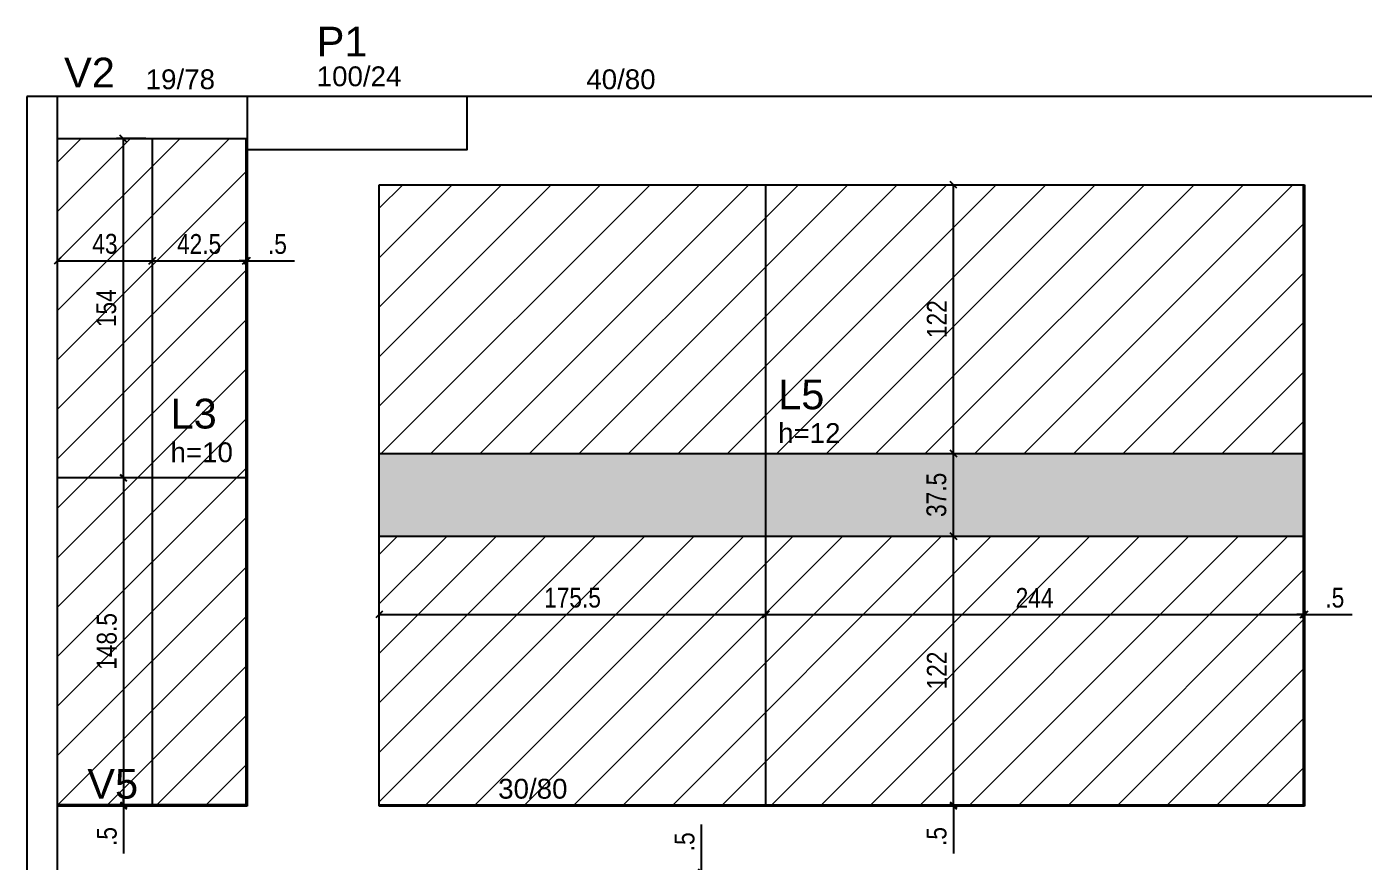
# Model space of a CAD drawing. Extents: x 3157 to 7449, y -544 to 2203.
# Drawn here: x 4170 to 4777, y 1184 to 1563 of the extents above; entities that cross this region are included whole.
import ezdxf

# ---------------------------------------------------------------- set-up
doc = ezdxf.new("R2010")
doc.units = 0
for name, color, linetype in [('COTA', 241, 'Continuous'), ('ES-VIGA', 3, 'Continuous'), ('L-D', 2, 'Continuous'), ('L-N', 4, 'Continuous'), ('P-D', 2, 'Continuous'), ('Painéis', 200, 'Continuous'), ('PIL-N', 4, 'Continuous'), ('Pilares', 5, 'Continuous'), ('VIG-D', 2, 'Continuous'), ('VIG-N', 4, 'Continuous')]:
    doc.layers.add(name, color=color, linetype=linetype)
doc.layers.add('Hachura', color=251, linetype='Continuous', lineweight=9)
doc.layers.add('REAPROVEITAMENTO', color=251, linetype='Continuous', lineweight=9)
doc.styles.add('COTA TECNICA-50', font='techl___.ttf', dxfattribs={"height": 9})
doc.styles.add('TQS_ARIAL', font='arial.ttf')
doc.dimstyles.new('COTA PAINEL-50', dxfattribs={"dimtxt": 9, "dimasz": 3, "dimexe": 3, "dimexo": 3, "dimgap": 3, "dimtad": 1, "dimdec": 1, "dimzin": 12, "dimdsep": 46, "dimtxsty": 'COTA TECNICA-50', "dimblk1": 'OBLIQUE', "dimblk2": 'OBLIQUE', "dimsah": 1, "dimcen": 0.9, "dimclrd": 4, "dimclre": 4, "dimclrt": 240, "dimadec": 1, "dimazin": 3, "dimtfac": 1, "dimtdec": 1, "dimtmove": 0, "dimatfit": 3, "dimfxl": 1, "dimtolj": 1, "dimtzin": 12, "dimarcsym": 0})

# ---------------------------------------------------------------- blocks, each defined once
blk = doc.blocks.new('_Oblique')
at = {"color": 0, "linetype": 'ByBlock', "lineweight": -2}
blk.add_line((-0.5, -0.5), (0.5, 0.5), dxfattribs=at)
blk = doc.blocks.new('*D34')
at = {"layer": 'COTA', "color": 4, "lineweight": -2, "transparency": 16777216}
blk.add_line((4591.12, 1209.38), (4591.12, 1331.38), dxfattribs=at)
at = {"layer": 'Defpoints', "color": 0, "transparency": 16777216}
for p in [(4591.12, 1331.38), (4591.12, 1331.38), (4591.12, 1209.38)]:
    blk.add_point(p, dxfattribs=at)
at = {"layer": 'COTA', "color": 4, "lineweight": -2, "transparency": 16777216, "xscale": 3, "yscale": 3, "zscale": 3}
for p, rotation in [((4591.12, 1331.38), 90), ((4591.12, 1209.38), 270)]:
    blk.add_blockref('_Oblique', p, dxfattribs=dict(at, rotation=rotation))
at = {"layer": 'COTA', "color": 240, "transparency": 16777216, "insert": (4583.57, 1270.38), "char_height": 9, "attachment_point": 5, "rotation": 90, "style": 'COTA TECNICA-50'}
blk.add_mtext('\\A1;122', dxfattribs=at)
blk = doc.blocks.new('*D35')
at = {"layer": 'COTA', "color": 4, "lineweight": -2, "transparency": 16777216}
blk.add_line((4591.12, 1331.38), (4591.12, 1368.88), dxfattribs=at)
at = {"layer": 'Defpoints', "color": 0, "transparency": 16777216}
for p in [(4591.12, 1368.88), (4591.12, 1368.88), (4591.12, 1331.38)]:
    blk.add_point(p, dxfattribs=at)
at = {"layer": 'COTA', "color": 4, "lineweight": -2, "transparency": 16777216, "xscale": 3, "yscale": 3, "zscale": 3}
for p, rotation in [((4591.12, 1368.88), 90), ((4591.12, 1331.38), 270)]:
    blk.add_blockref('_Oblique', p, dxfattribs=dict(at, rotation=rotation))
at = {"layer": 'COTA', "color": 240, "transparency": 16777216, "insert": (4583.42, 1350.13), "char_height": 9, "attachment_point": 5, "rotation": 90, "style": 'COTA TECNICA-50'}
blk.add_mtext('\\A1;37.5', dxfattribs=at)
blk = doc.blocks.new('*D36')
at = {"layer": 'COTA', "color": 4, "lineweight": -2, "transparency": 16777216}
blk.add_line((4591.12, 1368.88), (4591.12, 1490.88), dxfattribs=at)
at = {"layer": 'Defpoints', "color": 0, "transparency": 16777216}
for p in [(4591.12, 1490.88), (4591.12, 1490.88), (4591.12, 1368.88)]:
    blk.add_point(p, dxfattribs=at)
at = {"layer": 'COTA', "color": 4, "lineweight": -2, "transparency": 16777216, "xscale": 3, "yscale": 3, "zscale": 3}
for p, rotation in [((4591.12, 1490.88), 90), ((4591.12, 1368.88), 270)]:
    blk.add_blockref('_Oblique', p, dxfattribs=dict(at, rotation=rotation))
at = {"layer": 'COTA', "color": 240, "transparency": 16777216, "insert": (4583.57, 1429.88), "char_height": 9, "attachment_point": 5, "rotation": 90, "style": 'COTA TECNICA-50'}
blk.add_mtext('\\A1;122', dxfattribs=at)
blk = doc.blocks.new('*D37')
at = {"layer": 'COTA', "color": 4, "lineweight": -2, "transparency": 16777216}
for p, q in [((4591.12, 1209.38), (4591.12, 1212.38)), ((4591.12, 1209.38), (4591.12, 1208.88)), ((4591.12, 1208.88), (4591.12, 1187.28))]:
    blk.add_line(p, q, dxfattribs=at)
at = {"layer": 'Defpoints', "color": 0, "transparency": 16777216}
for p in [(4591.12, 1209.38), (4591.12, 1208.88), (4591.12, 1208.88)]:
    blk.add_point(p, dxfattribs=at)
at = {"layer": 'COTA', "color": 4, "lineweight": -2, "transparency": 16777216, "xscale": 3, "yscale": 3, "zscale": 3}
for p, rotation in [((4591.12, 1209.38), 270), ((4591.12, 1208.88), 90)]:
    blk.add_blockref('_Oblique', p, dxfattribs=dict(at, rotation=rotation))
at = {"layer": 'COTA', "color": 240, "transparency": 16777216, "insert": (4583.52, 1195.08), "char_height": 9, "attachment_point": 5, "rotation": 90, "style": 'COTA TECNICA-50'}
blk.add_mtext('\\A1;.5', dxfattribs=at)
blk = doc.blocks.new('*D164')
at = {"layer": 'COTA', "color": 4, "lineweight": -2, "transparency": 16777216}
for p, q in [((4505.96, 1291.39), (4505.96, 1298.82)), ((4330.46, 1295.82), (4505.96, 1295.82))]:
    blk.add_line(p, q, dxfattribs=at)
at = {"layer": 'Defpoints', "color": 0, "transparency": 16777216}
for p in [(4330.46, 1295.82), (4505.96, 1295.82), (4505.96, 1288.39)]:
    blk.add_point(p, dxfattribs=at)
at = {"layer": 'COTA', "color": 4, "lineweight": -2, "transparency": 16777216, "xscale": 3, "yscale": 3, "zscale": 3, "rotation": 180}
blk.add_blockref('_Oblique', (4330.46, 1295.82), dxfattribs=at)
at = {"layer": 'COTA', "color": 4, "lineweight": -2, "transparency": 16777216, "xscale": 3, "yscale": 3, "zscale": 3}
blk.add_blockref('_Oblique', (4505.96, 1295.82), dxfattribs=at)
at = {"layer": 'COTA', "color": 240, "transparency": 16777216, "insert": (4418.21, 1303.42), "char_height": 9, "attachment_point": 5, "style": 'COTA TECNICA-50'}
blk.add_mtext('\\A1;175.5', dxfattribs=at)
blk = doc.blocks.new('*D165')
at = {"layer": 'COTA', "color": 4, "lineweight": -2, "transparency": 16777216}
for p, q in [((4749.96, 1291.39), (4749.96, 1298.82)), ((4505.96, 1295.82), (4749.96, 1295.82))]:
    blk.add_line(p, q, dxfattribs=at)
at = {"layer": 'Defpoints', "color": 0, "transparency": 16777216}
for p in [(4505.96, 1295.82), (4749.96, 1295.82), (4749.96, 1288.39)]:
    blk.add_point(p, dxfattribs=at)
at = {"layer": 'COTA', "color": 4, "lineweight": -2, "transparency": 16777216, "xscale": 3, "yscale": 3, "zscale": 3, "rotation": 180}
blk.add_blockref('_Oblique', (4505.96, 1295.82), dxfattribs=at)
at = {"layer": 'COTA', "color": 4, "lineweight": -2, "transparency": 16777216, "xscale": 3, "yscale": 3, "zscale": 3}
blk.add_blockref('_Oblique', (4749.96, 1295.82), dxfattribs=at)
at = {"layer": 'COTA', "color": 240, "transparency": 16777216, "insert": (4627.96, 1303.39), "char_height": 9, "attachment_point": 5, "style": 'COTA TECNICA-50'}
blk.add_mtext('\\A1;244', dxfattribs=at)
blk = doc.blocks.new('*D38')
at = {"layer": 'COTA', "color": 4, "lineweight": -2, "transparency": 16777216}
for p, q in [((4749.96, 1295.82), (4746.96, 1295.82)), ((4749.96, 1295.82), (4750.46, 1295.82)), ((4750.46, 1295.82), (4772.05, 1295.82))]:
    blk.add_line(p, q, dxfattribs=at)
at = {"layer": 'Defpoints', "color": 0, "transparency": 16777216}
for p in [(4749.96, 1295.82), (4750.46, 1295.82), (4750.46, 1295.82)]:
    blk.add_point(p, dxfattribs=at)
at = {"layer": 'COTA', "color": 4, "lineweight": -2, "transparency": 16777216, "xscale": 3, "yscale": 3, "zscale": 3}
blk.add_blockref('_Oblique', (4749.96, 1295.82), dxfattribs=at)
at = {"layer": 'COTA', "color": 4, "lineweight": -2, "transparency": 16777216, "xscale": 3, "yscale": 3, "zscale": 3, "rotation": 180}
blk.add_blockref('_Oblique', (4750.46, 1295.82), dxfattribs=at)
at = {"layer": 'COTA', "color": 240, "transparency": 16777216, "insert": (4764.25, 1303.42), "char_height": 9, "attachment_point": 5, "style": 'COTA TECNICA-50'}
blk.add_mtext('\\A1;.5', dxfattribs=at)
blk = doc.blocks.new('*D128')
at = {"layer": 'COTA', "color": 4, "lineweight": -2, "transparency": 16777216}
for p, q in [((4476.69, 1178.88), (4476.69, 1200.47)), ((4476.69, 1178.38), (4476.69, 1178.88)), ((4476.69, 1178.38), (4476.69, 1175.38))]:
    blk.add_line(p, q, dxfattribs=at)
at = {"layer": 'Defpoints', "color": 0, "transparency": 16777216}
for p in [(4476.69, 1178.88), (4476.69, 1178.88), (4476.69, 1178.38)]:
    blk.add_point(p, dxfattribs=at)
at = {"layer": 'COTA', "color": 4, "lineweight": -2, "transparency": 16777216, "xscale": 3, "yscale": 3, "zscale": 3}
for p, rotation in [((4476.69, 1178.88), 270), ((4476.69, 1178.38), 90)]:
    blk.add_blockref('_Oblique', p, dxfattribs=dict(at, rotation=rotation))
at = {"layer": 'COTA', "color": 240, "transparency": 16777216, "insert": (4469.09, 1192.67), "char_height": 9, "attachment_point": 5, "rotation": 90, "style": 'COTA TECNICA-50'}
blk.add_mtext('\\A1;.5', dxfattribs=at)
blk = doc.blocks.new('*D207')
at = {"layer": 'COTA', "color": 4, "lineweight": -2, "transparency": 16777216}
for p, q in [((4224.45, 1511.88), (4211.2, 1511.88)), ((4214.2, 1511.88), (4214.2, 1357.83)), ((4224.2, 1357.83), (4211.2, 1357.83))]:
    blk.add_line(p, q, dxfattribs=at)
at = {"layer": 'Defpoints', "color": 0, "transparency": 16777216}
for p in [(4227.45, 1511.88), (4214.2, 1357.83), (4227.2, 1357.83)]:
    blk.add_point(p, dxfattribs=at)
at = {"layer": 'COTA', "color": 4, "lineweight": -2, "transparency": 16777216, "xscale": 3, "yscale": 3, "zscale": 3}
for p, rotation in [((4214.2, 1511.88), 90), ((4214.2, 1357.83), 270)]:
    blk.add_blockref('_Oblique', p, dxfattribs=dict(at, rotation=rotation))
at = {"layer": 'COTA', "color": 240, "transparency": 16777216, "insert": (4206.6, 1434.85), "char_height": 9, "attachment_point": 5, "rotation": 90, "style": 'COTA TECNICA-50'}
blk.add_mtext('\\A1;154', dxfattribs=at)
blk = doc.blocks.new('*D208')
at = {"layer": 'COTA', "color": 4, "lineweight": -2, "transparency": 16777216}
for p, q in [((4224.45, 1357.83), (4211.45, 1357.83)), ((4214.45, 1357.83), (4214.45, 1209.38)), ((4224.46, 1209.38), (4211.45, 1209.38))]:
    blk.add_line(p, q, dxfattribs=at)
at = {"layer": 'Defpoints', "color": 0, "transparency": 16777216}
for p in [(4227.45, 1357.83), (4214.45, 1209.38), (4227.46, 1209.38)]:
    blk.add_point(p, dxfattribs=at)
at = {"layer": 'COTA', "color": 4, "lineweight": -2, "transparency": 16777216, "xscale": 3, "yscale": 3, "zscale": 3}
for p, rotation in [((4214.45, 1357.83), 90), ((4214.45, 1209.38), 270)]:
    blk.add_blockref('_Oblique', p, dxfattribs=dict(at, rotation=rotation))
at = {"layer": 'COTA', "color": 240, "transparency": 16777216, "insert": (4206.83, 1283.6), "char_height": 9, "attachment_point": 5, "rotation": 90, "style": 'COTA TECNICA-50'}
blk.add_mtext('\\A1;148.5', dxfattribs=at)
blk = doc.blocks.new('*D209')
at = {"layer": 'COTA', "color": 4, "lineweight": -2, "transparency": 16777216}
for p, q in [((4184.46, 1456.35), (4227.45, 1456.35)), ((4227.45, 1454.43), (4227.45, 1453.35))]:
    blk.add_line(p, q, dxfattribs=at)
at = {"layer": 'Defpoints', "color": 0, "transparency": 16777216}
for p in [(4184.46, 1456.35), (4227.45, 1457.43), (4227.45, 1456.35)]:
    blk.add_point(p, dxfattribs=at)
at = {"layer": 'COTA', "color": 4, "lineweight": -2, "transparency": 16777216, "xscale": 3, "yscale": 3, "zscale": 3, "rotation": 180}
blk.add_blockref('_Oblique', (4184.46, 1456.35), dxfattribs=at)
at = {"layer": 'COTA', "color": 4, "lineweight": -2, "transparency": 16777216, "xscale": 3, "yscale": 3, "zscale": 3}
blk.add_blockref('_Oblique', (4227.45, 1456.35), dxfattribs=at)
at = {"layer": 'COTA', "color": 240, "transparency": 16777216, "insert": (4205.95, 1464.04), "char_height": 9, "attachment_point": 5, "style": 'COTA TECNICA-50'}
blk.add_mtext('\\A1;43', dxfattribs=at)
blk = doc.blocks.new('*D129')
at = {"layer": 'COTA', "color": 4, "lineweight": -2, "transparency": 16777216}
blk.add_line((4227.45, 1456.35), (4269.95, 1456.35), dxfattribs=at)
at = {"layer": 'Defpoints', "color": 0, "transparency": 16777216}
for p in [(4227.45, 1456.35), (4269.95, 1456.35), (4269.95, 1456.35)]:
    blk.add_point(p, dxfattribs=at)
at = {"layer": 'COTA', "color": 4, "lineweight": -2, "transparency": 16777216, "xscale": 3, "yscale": 3, "zscale": 3, "rotation": 180}
blk.add_blockref('_Oblique', (4227.45, 1456.35), dxfattribs=at)
at = {"layer": 'COTA', "color": 4, "lineweight": -2, "transparency": 16777216, "xscale": 3, "yscale": 3, "zscale": 3}
blk.add_blockref('_Oblique', (4269.95, 1456.35), dxfattribs=at)
at = {"layer": 'COTA', "color": 240, "transparency": 16777216, "insert": (4248.7, 1463.94), "char_height": 9, "attachment_point": 5, "style": 'COTA TECNICA-50'}
blk.add_mtext('\\A1;42.5', dxfattribs=at)
blk = doc.blocks.new('*D130')
at = {"layer": 'COTA', "color": 4, "lineweight": -2, "transparency": 16777216}
for p, q in [((4224.46, 1209.38), (4211.45, 1209.38)), ((4224.46, 1208.88), (4211.45, 1208.88)), ((4214.45, 1209.38), (4214.45, 1212.38)), ((4214.45, 1209.38), (4214.45, 1208.88)), ((4214.45, 1208.88), (4214.45, 1187.28))]:
    blk.add_line(p, q, dxfattribs=at)
at = {"layer": 'Defpoints', "color": 0, "transparency": 16777216}
for p in [(4214.45, 1208.88), (4227.46, 1209.38), (4227.46, 1208.88)]:
    blk.add_point(p, dxfattribs=at)
at = {"layer": 'COTA', "color": 4, "lineweight": -2, "transparency": 16777216, "xscale": 3, "yscale": 3, "zscale": 3}
for p, rotation in [((4214.45, 1209.38), 270), ((4214.45, 1208.88), 90)]:
    blk.add_blockref('_Oblique', p, dxfattribs=dict(at, rotation=rotation))
at = {"layer": 'COTA', "color": 240, "transparency": 16777216, "insert": (4206.85, 1195.08), "char_height": 9, "attachment_point": 5, "rotation": 90, "style": 'COTA TECNICA-50'}
blk.add_mtext('\\A1;.5', dxfattribs=at)
blk = doc.blocks.new('*D131')
at = {"layer": 'COTA', "color": 4, "lineweight": -2, "transparency": 16777216}
for p, q in [((4269.95, 1456.35), (4266.95, 1456.35)), ((4269.95, 1456.35), (4270.45, 1456.35)), ((4270.45, 1456.35), (4292.05, 1456.35))]:
    blk.add_line(p, q, dxfattribs=at)
at = {"layer": 'Defpoints', "color": 0, "transparency": 16777216}
for p in [(4269.95, 1456.35), (4270.45, 1456.35), (4270.45, 1456.35)]:
    blk.add_point(p, dxfattribs=at)
at = {"layer": 'COTA', "color": 4, "lineweight": -2, "transparency": 16777216, "xscale": 3, "yscale": 3, "zscale": 3}
blk.add_blockref('_Oblique', (4269.95, 1456.35), dxfattribs=at)
at = {"layer": 'COTA', "color": 4, "lineweight": -2, "transparency": 16777216, "xscale": 3, "yscale": 3, "zscale": 3, "rotation": 180}
blk.add_blockref('_Oblique', (4270.45, 1456.35), dxfattribs=at)
at = {"layer": 'COTA', "color": 240, "transparency": 16777216, "insert": (4284.25, 1463.94), "char_height": 9, "attachment_point": 5, "style": 'COTA TECNICA-50'}
blk.add_mtext('\\A1;.5', dxfattribs=at)

msp = doc.modelspace()

# ---------------------------------------------------------------- hatches: boundary and pattern name
at = {"layer": 'Hachura', "linetype": 'ByBlock'}
h = msp.add_hatch(color=256, dxfattribs=at)
h.dxf.hatch_style = 1
h.paths.add_polyline_path([(4330.46, 1368.88), (4330.46, 1331.38), (4749.96, 1331.38), (4749.96, 1368.88)])
at = {"layer": 'REAPROVEITAMENTO', "linetype": 'ByBlock'}
h = msp.add_hatch(dxfattribs=at)
h.set_pattern_fill('ANSI31', color=256, scale=5, style=2)
h.set_pattern_definition([(45, (-1439.464, -1563.347), (-11.22532, 11.22532), [])])
h.paths.add_polyline_path([(4184.46, 1208.88), (4270.46, 1208.88), (4270.46, 1511.88), (4184.46, 1511.88)])
h = msp.add_hatch(dxfattribs=at)
h.set_pattern_fill('ANSI31', color=256, scale=5, style=2)
h.set_pattern_definition([(45, (-1293.464, -1584.347), (-11.22532, 11.22532), [])])
h.paths.add_polyline_path([(4749.96, 1331.38), (4330.46, 1331.38), (4330.46, 1208.88), (4750.46, 1208.88), (4750.46, 1490.88), (4330.46, 1490.88), (4330.46, 1368.88), (4749.96, 1368.88)])

# ---------------------------------------------------------------- linework, layer by layer
at = {"layer": 'ES-VIGA'}
for points in [[(4270.46, 1530.88), (4170.46, 1530.88)], [(4170.46, 1530.88), (4170.46, 1193.88)], [(4184.46, 1178.88), (4184.46, 1530.88)], [(4775.46, 1530.88), (4370.46, 1530.88)], [(4885.46, 1530.88), (4775.46, 1530.88)], [(4184.46, 1511.88), (4270.46, 1511.88)], [(4270.46, 1506.88), (4270.46, 1208.88)], [(4330.46, 1490.88), (4750.46, 1490.88)], [(4330.46, 1208.88), (4330.46, 1490.88)], [(4750.46, 1490.88), (4750.46, 1363.88)], [(4750.46, 1363.88), (4750.46, 1208.88)], [(4270.46, 1208.88), (4184.46, 1208.88)], [(4750.46, 1208.88), (4330.46, 1208.88)], [(4170.46, 1193.88), (4170.46, 863.88)]]:
    msp.add_lwpolyline(points, dxfattribs=at)
at = {"layer": 'Painéis'}
for p, q in [((4227.45, 1511.88), (4227.46, 1209.38)), ((4269.95, 1511.88), (4269.95, 1209.38)), ((4505.96, 1209.38), (4505.96, 1490.88)), ((4749.96, 1209.38), (4749.96, 1490.88)), ((4330.46, 1368.88), (4749.96, 1368.88)), ((4269.95, 1357.83), (4184.46, 1357.83)), ((4330.46, 1331.38), (4749.96, 1331.38)), ((4269.95, 1209.38), (4184.46, 1209.38)), ((4330.46, 1209.38), (4749.96, 1209.38))]:
    msp.add_line(p, q, dxfattribs=at)
at = {"layer": 'Pilares', "linetype": 'Continuous'}
msp.add_lwpolyline([(4270.46, 1506.88), (4370.46, 1506.88), (4370.46, 1530.88), (4270.46, 1530.88), (4270.46, 1506.88)], dxfattribs=at)

# ---------------------------------------------------------------- texts
at = {"layer": 'L-D', "linetype": 'Continuous', "style": 'TQS_ARIAL'}
for s, p in [('h=12', (4511.55, 1373.68)), ('h=10', (4235.73, 1364.95))]:
    msp.add_text(s, height=9, dxfattribs=at).set_placement(p)
at = {"layer": 'L-N', "linetype": 'Continuous', "style": 'TQS_ARIAL'}
for s, p in [('L5', (4511.55, 1388.98)), ('L3', (4235.73, 1380.25))]:
    msp.add_text(s, height=13.5, dxfattribs=at).set_placement(p)
at = {"layer": 'P-D', "linetype": 'Continuous', "style": 'TQS_ARIAL'}
msp.add_text('100/24', height=9, dxfattribs=at).set_placement((4302.09, 1535.6))
at = {"layer": 'PIL-N', "linetype": 'Continuous', "style": 'TQS_ARIAL'}
msp.add_text('P1', height=13.5, dxfattribs=at).set_placement((4302.09, 1549.1))
at = {"layer": 'VIG-D', "linetype": 'Continuous', "style": 'TQS_ARIAL'}
for s, p in [('19/78', (4224.46, 1534.25)), ('40/80', (4424.46, 1534.25)), ('30/80', (4384.46, 1212.25))]:
    msp.add_text(s, height=9, dxfattribs=at).set_placement(p)
at = {"layer": 'VIG-N', "linetype": 'Continuous', "style": 'TQS_ARIAL'}
for s, p in [('V2', (4187.41, 1535.04)), ('V5', (4197.96, 1212.25))]:
    msp.add_text(s, height=13.5, dxfattribs=at).set_placement(p)

# ---------------------------------------------------------------- dimensions: what is measured, and where the dimension line sits
at = {"layer": 'COTA'}
for base, p1, p2, picture, middle in [((4214.2019, 1357.827), (4227.454, 1511.8759), (4227.204, 1357.827), '*D207', (4206.6032, 1434.8515)), ((4591.12, 1490.88), (4591.12, 1368.88), (4591.12, 1490.88), '*D36', (4583.57, 1429.88)), ((4591.12, 1368.88), (4591.12, 1331.38), (4591.12, 1368.88), '*D35', (4583.42, 1350.13)), ((4214.453, 1209.3759), (4227.454, 1357.827), (4227.455, 1209.3759), '*D208', (4206.8345, 1283.6015)), ((4591.12, 1331.38), (4591.12, 1209.38), (4591.12, 1331.38), '*D34', (4583.57, 1270.38)), ((4214.45, 1208.88), (4227.46, 1209.38), (4227.46, 1208.88), '*D130', (4206.85, 1195.08)), ((4591.12, 1208.88), (4591.12, 1209.38), (4591.12, 1208.88), '*D37', (4583.52, 1195.08)), ((4476.69, 1178.88), (4476.69, 1178.38), (4476.69, 1178.88), '*D128', (4469.09, 1192.67))]:
    dim = msp.add_linear_dim(base=base, p1=p1, p2=p2, angle=90, dimstyle='COTA PAINEL-50', dxfattribs=at)
    dim.commit()
    dim.dimension.update_dxf_attribs({"geometry": picture, "text_midpoint": middle})
for base, p1, p2, picture, middle in [((4227.45, 1456.35), (4184.46, 1456.35), (4227.45, 1457.43), '*D209', (4205.95, 1464.04)), ((4269.95, 1456.35), (4227.45, 1456.35), (4269.95, 1456.35), '*D129', (4248.7, 1463.94)), ((4270.45, 1456.35), (4269.95, 1456.35), (4270.45, 1456.35), '*D131', (4284.25, 1463.94)), ((4505.96, 1295.82), (4330.46, 1295.82), (4505.96, 1288.39), '*D164', (4418.21, 1303.42)), ((4749.96, 1295.82), (4505.96, 1295.82), (4749.96, 1288.39), '*D165', (4627.96, 1303.39)), ((4750.46, 1295.82), (4749.96, 1295.82), (4750.46, 1295.82), '*D38', (4764.25, 1303.42))]:
    dim = msp.add_linear_dim(base=base, p1=p1, p2=p2, dimstyle='COTA PAINEL-50', dxfattribs=at)
    dim.commit()
    dim.dimension.update_dxf_attribs({"geometry": picture, "text_midpoint": middle})

doc.saveas('drawing.dxf')
